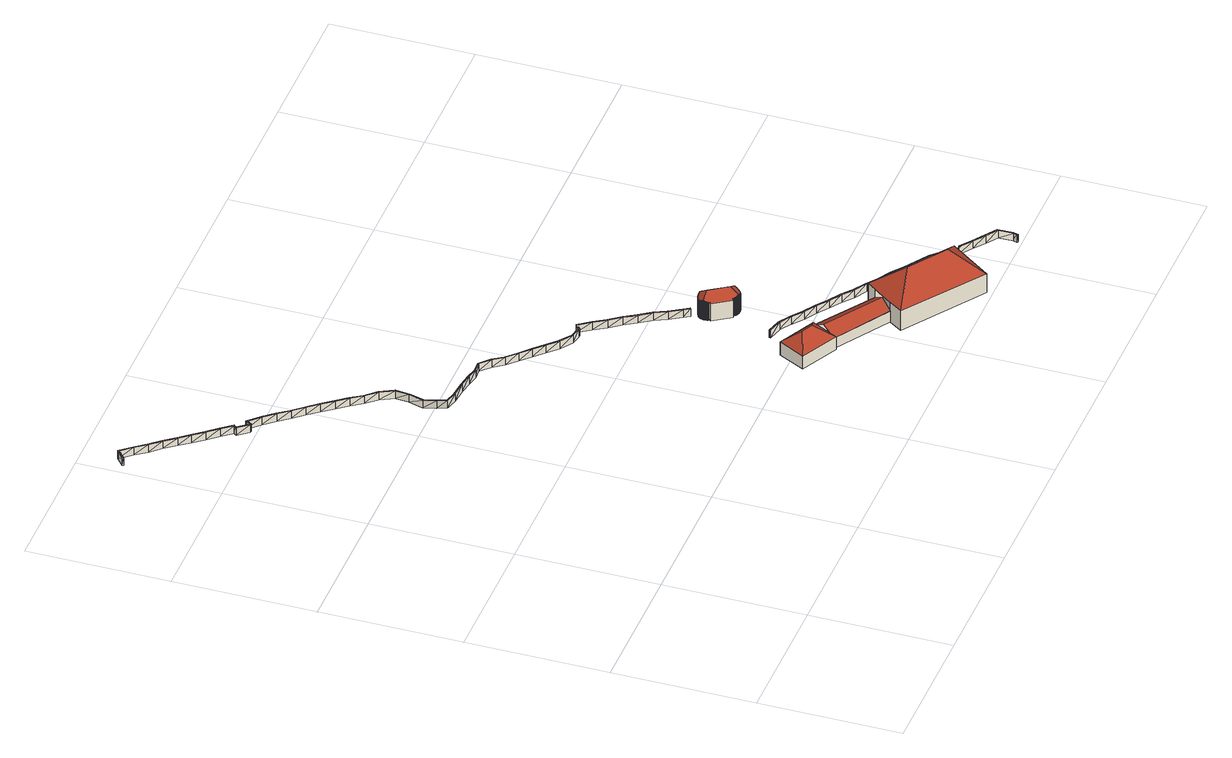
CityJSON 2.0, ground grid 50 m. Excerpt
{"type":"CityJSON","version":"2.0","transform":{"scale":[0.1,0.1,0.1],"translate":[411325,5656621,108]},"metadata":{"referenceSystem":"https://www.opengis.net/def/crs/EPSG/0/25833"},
"CityObjects":{
"building1":{"type":"Building","attributes":{"Art":1000,"BodenHoehe":0,"gemHoehe":0,"BauwerkHoehe":3,"Erfassungsdatum_Objekt":"2021-12-02","Gemeindeschluessel":"14612000","Geometrietyp2DReferenz":"3000","measuredHeight":3,"function":"51009_1700"},"geometry":[{"type":"MultiSurface","lod":"2","boundaries":[[[0,1,2]],[[3,1,0]],[[4,5,6]],[[7,5,4]],[[8,7,4]],[[9,7,8]],[[10,9,8]],[[11,9,10]],[[12,11,10]],[[13,11,12]],[[14,13,12]],[[15,13,14]],[[16,15,14]],[[17,15,16]],[[18,17,16]],[[19,17,18]],[[20,19,18]],[[21,19,20]],[[22,23,24]],[[25,23,22]],[[26,27,28]],[[29,27,26]],[[30,29,31]],[[32,29,30]],[[33,34,35]],[[36,34,33]],[[37,36,33]],[[38,36,37]],[[39,38,37]],[[40,38,39]],[[41,40,39]],[[42,40,41]],[[43,42,41]],[[44,42,43]],[[45,44,43]],[[46,44,45]],[[47,46,45]],[[48,46,47]],[[49,48,47]],[[50,48,49]],[[51,50,49]],[[52,50,51]],[[53,52,51]],[[54,52,53]],[[55,56,57]],[[58,56,55]],[[59,58,55]],[[60,58,59]],[[61,60,59]],[[62,60,61]],[[63,62,61]],[[64,62,63]],[[65,66,63]],[[67,66,65]],[[68,67,65]],[[69,67,68]],[[70,69,68]],[[71,69,70]],[[72,71,70]],[[73,71,72]],[[74,73,72]],[[75,73,74]],[[76,77,78]],[[79,77,76]],[[80,79,76]],[[81,79,80]],[[82,81,80]],[[83,81,82]],[[84,83,82]],[[85,83,84]],[[86,85,84]],[[87,85,86]],[[88,87,86]],[[89,87,88]],[[90,89,88]],[[91,89,90]],[[92,91,90]],[[93,91,92]],[[94,95,96]],[[97,95,94]],[[98,99,100]],[[101,99,98]],[[102,101,98]],[[103,101,102]],[[104,103,102]],[[105,103,104]],[[106,105,104]],[[107,105,106]],[[108,107,106]],[[109,107,108]],[[110,109,108]],[[111,109,110]],[[112,111,110]],[[113,111,112]],[[114,113,112]],[[115,113,114]],[[36,116,117]],[[38,40,118]],[[38,118,116]],[[40,42,119]],[[40,119,118]],[[42,44,120]],[[42,120,119]],[[44,46,121]],[[44,121,120]],[[46,48,122]],[[46,122,121]],[[48,50,123]],[[36,38,116]],[[124,125,0]],[[124,0,2]],[[126,127,4]],[[126,4,6]],[[127,128,8]],[[127,8,4]],[[128,129,10]],[[128,10,8]],[[129,130,12]],[[129,12,10]],[[130,131,14]],[[130,14,12]],[[131,132,16]],[[131,16,14]],[[132,133,18]],[[132,18,16]],[[133,134,20]],[[133,20,18]],[[135,136,22]],[[135,22,24]],[[137,138,26]],[[137,26,28]],[[139,140,30]],[[139,30,31]],[[141,142,33]],[[141,33,35]],[[142,143,37]],[[142,37,33]],[[143,144,39]],[[143,39,37]],[[144,145,41]],[[144,41,39]],[[145,146,43]],[[145,43,41]],[[146,147,45]],[[146,45,43]],[[147,148,47]],[[147,47,45]],[[148,149,49]],[[148,49,47]],[[149,150,51]],[[149,51,49]],[[150,151,53]],[[150,53,51]],[[152,153,55]],[[152,55,57]],[[153,154,59]],[[153,59,55]],[[154,155,61]],[[154,61,59]],[[155,156,63]],[[155,63,61]],[[156,157,65]],[[156,65,63]],[[157,158,68]],[[157,68,65]],[[158,159,70]],[[158,70,68]],[[159,160,72]],[[159,72,70]],[[160,161,74]],[[160,74,72]],[[162,163,76]],[[162,76,78]],[[163,164,80]],[[163,80,76]],[[164,165,82]],[[164,82,80]],[[165,166,84]],[[165,84,82]],[[166,167,86]],[[166,86,84]],[[167,168,88]],[[167,88,86]],[[168,169,90]],[[168,90,88]],[[169,170,92]],[[169,92,90]],[[171,172,94]],[[171,94,96]],[[173,174,98]],[[173,98,100]],[[174,175,102]],[[174,102,98]],[[175,176,104]],[[175,104,102]],[[176,177,106]],[[176,106,104]],[[177,178,108]],[[177,108,106]],[[178,179,110]],[[178,110,108]],[[179,180,112]],[[179,112,110]],[[180,181,114]],[[180,114,112]],[[1,3,182]],[[1,182,183]],[[5,7,184]],[[5,184,185]],[[7,9,186]],[[7,186,184]],[[9,11,187]],[[9,187,186]],[[11,13,188]],[[11,188,187]],[[13,15,189]],[[13,189,188]],[[15,17,190]],[[15,190,189]],[[17,19,191]],[[17,191,190]],[[19,21,192]],[[19,192,191]],[[23,25,193]],[[23,193,194]],[[27,29,195]],[[27,195,196]],[[29,32,197]],[[197,195,29]],[[34,36,117]],[[34,117,198]],[[48,123,122]],[[50,52,199]],[[50,199,123]],[[52,54,200]],[[52,200,199]],[[56,58,201]],[[56,201,202]],[[58,60,203]],[[58,203,201]],[[60,62,204]],[[60,204,203]],[[62,64,205]],[[62,205,204]],[[66,67,206]],[[66,206,207]],[[67,69,208]],[[67,208,206]],[[69,71,209]],[[69,209,208]],[[71,73,210]],[[71,210,209]],[[73,75,211]],[[73,211,210]],[[77,79,212]],[[77,212,213]],[[79,81,214]],[[79,214,212]],[[81,83,215]],[[81,215,214]],[[83,85,216]],[[83,216,215]],[[85,87,217]],[[85,217,216]],[[87,89,218]],[[87,218,217]],[[89,91,219]],[[89,219,218]],[[91,93,220]],[[91,220,219]],[[95,97,221]],[[95,221,222]],[[99,101,223]],[[99,223,224]],[[101,103,225]],[[101,225,223]],[[103,105,226]],[[103,226,225]],[[105,107,227]],[[105,227,226]],[[107,109,228]],[[107,228,227]],[[109,111,229]],[[109,229,228]],[[111,113,230]],[[111,230,229]],[[113,115,231]],[[113,231,230]],[[183,124,2]],[[183,2,1]],[[181,231,115]],[[181,115,114]],[[124,183,125]],[[125,183,182]],[[126,185,127]],[[127,185,184]],[[127,184,128]],[[128,184,186]],[[128,186,129]],[[129,186,187]],[[129,187,130]],[[130,187,188]],[[130,188,131]],[[131,188,189]],[[131,189,132]],[[132,189,190]],[[132,190,133]],[[133,190,191]],[[133,191,134]],[[134,191,192]],[[135,194,136]],[[136,194,193]],[[137,196,138]],[[138,196,195]],[[139,195,140]],[[140,195,197]],[[141,198,142]],[[142,198,117]],[[142,117,143]],[[143,117,116]],[[143,116,144]],[[144,116,118]],[[144,118,145]],[[145,118,119]],[[145,119,146]],[[146,119,120]],[[146,120,147]],[[147,120,121]],[[147,121,148]],[[148,121,122]],[[148,122,149]],[[149,122,123]],[[149,123,150]],[[150,123,199]],[[150,199,151]],[[151,199,200]],[[152,202,153]],[[153,202,201]],[[153,201,154]],[[154,201,203]],[[154,203,155]],[[155,203,204]],[[155,204,156]],[[156,204,205]],[[156,207,157]],[[157,207,206]],[[157,206,158]],[[158,206,208]],[[158,208,159]],[[159,208,209]],[[159,209,160]],[[160,209,210]],[[160,210,161]],[[161,210,211]],[[162,213,163]],[[163,213,212]],[[163,212,164]],[[164,212,214]],[[164,214,165]],[[165,214,215]],[[165,215,166]],[[166,215,216]],[[166,216,167]],[[167,216,217]],[[167,217,168]],[[168,217,218]],[[168,218,169]],[[169,218,219]],[[169,219,170]],[[170,219,220]],[[171,222,172]],[[172,222,221]],[[173,224,174]],[[174,224,223]],[[174,223,175]],[[175,223,225]],[[175,225,176]],[[176,225,226]],[[176,226,177]],[[177,226,227]],[[177,227,178]],[[178,227,228]],[[178,228,179]],[[179,228,229]],[[179,229,180]],[[180,229,230]],[[180,230,181]],[[181,230,231]]],"semantics":{"surfaces":[{"type":"RoofSurface"},{"type":"WallSurface"},{"type":"GroundSurface"}],"values":[0,0,0,0,0,0,0,0,0,0,0,0,0,0,0,0,0,0,0,0,0,0,0,0,0,0,0,0,0,0,0,0,0,0,0,0,0,0,0,0,0,0,0,0,0,0,0,0,0,0,0,0,0,0,0,0,0,0,0,0,0,0,0,0,0,0,0,0,0,0,0,0,0,0,0,0,0,0,0,0,0,0,0,0,0,0,0,0,0,0,0,0,0,0,0,0,1,1,1,1,1,1,1,1,1,1,1,1,1,1,1,1,1,1,1,1,1,1,1,1,1,1,1,1,1,1,1,1,1,1,1,1,1,1,1,1,1,1,1,1,1,1,1,1,1,1,1,1,1,1,1,1,1,1,1,1,1,1,1,1,1,1,1,1,1,1,1,1,1,1,1,1,1,1,1,1,1,1,1,1,1,1,1,1,1,1,1,1,1,1,1,1,1,1,1,1,1,1,1,1,1,1,1,1,1,1,1,1,1,1,1,1,1,1,1,1,1,1,1,1,1,1,1,1,1,1,1,1,1,1,1,1,1,1,1,1,1,1,1,1,1,1,1,1,1,1,1,1,1,1,1,1,1,1,1,1,1,1,1,1,1,1,1,1,1,1,1,1,1,1,1,1,1,1,1,1,1,1,1,1,1,1,1,1,1,1,1,1,1,1,1,1,2,2,2,2,2,2,2,2,2,2,2,2,2,2,2,2,2,2,2,2,2,2,2,2,2,2,2,2,2,2,2,2,2,2,2,2,2,2,2,2,2,2,2,2,2,2,2,2,2,2,2,2,2,2,2,2,2,2,2,2,2,2,2,2,2,2,2,2,2,2,2,2,2,2,2,2,2,2,2,2,2,2,2,2,2,2,2,2,2,2,2,2,2,2,2,2]}}]},
"building2":{"type":"Building","attributes":{"Gemeindeschluessel":14612000,"Geometrietyp2DReferenz":"3000","function":"31001_9998","roofType":"9999"},"children":["building2-1","building2-2","building2-3","building2-4"]},
"building2-1":{"type":"BuildingPart","attributes":{"Dachtyp_tdc":"tdcHipRoof","Dachneigung":39.04,"QualitaetDacherkennung":82,"Geometrietyp2DReferenz":"3000","measuredHeight":9.52,"roofType":"3200"},"parents":["building2"],"geometry":[{"type":"MultiSurface","lod":"2","boundaries":[[[232,233,234,235]],[[233,236,237,234]],[[236,238,239,237]],[[236,233,240]],[[232,241,242,238,243]],[[233,232,243,240]],[[238,236,240,243]],[[235,234,237,239,244,245]]],"semantics":{"surfaces":[{"type":"WallSurface"},{"type":"RoofSurface"},{"type":"GroundSurface"}],"values":[0,0,0,1,1,1,1,2]}}]},
"building2-2":{"type":"BuildingPart","attributes":{"Dachtyp_tdc":"tdcGableRoof","Dachneigung":11.88,"QualitaetDacherkennung":10,"Geometrietyp2DReferenz":"3000","measuredHeight":7.6,"roofType":"3100"},"parents":["building2"],"geometry":[{"type":"MultiSurface","lod":"2","boundaries":[[[246,247,248,249]],[[247,250,251,248]],[[250,252,253,251]],[[250,247,254]],[[247,246,255,254]],[[252,250,254,255]],[[249,248,251,253]]],"semantics":{"surfaces":[{"type":"WallSurface"},{"type":"RoofSurface"},{"type":"GroundSurface"}],"values":[0,0,0,0,1,1,2]}}]},
"building2-3":{"type":"BuildingPart","attributes":{"Dachtyp_tdc":"tdcHipRoof","Dachneigung":41.59,"QualitaetDacherkennung":61,"Geometrietyp2DReferenz":"3000","measuredHeight":15.75,"roofType":"3200"},"parents":["building2"],"geometry":[{"type":"MultiSurface","lod":"2","boundaries":[[[256,257,258,259,260,261,249,253]],[[262,263,257,256]],[[263,264,258,257]],[[264,265,266,267,259,258]],[[268,269,261,260,270,271]],[[269,272,246,249,261]],[[273,262,256,253,252]],[[263,262,274]],[[269,268,265,264,275]],[[262,273,272,269,275,274]],[[264,263,274,275]]],"semantics":{"surfaces":[{"type":"GroundSurface"},{"type":"WallSurface"},{"type":"RoofSurface"}],"values":[0,1,1,1,1,1,1,2,2,2,2]}}]},
"building2-4":{"type":"BuildingPart","attributes":{"Dachtyp_tdc":"tdcGableRoof","Dachneigung":31.08,"QualitaetDacherkennung":88,"Geometrietyp2DReferenz":"3000","measuredHeight":7.04,"roofType":"3100"},"parents":["building2"],"geometry":[{"type":"MultiSurface","lod":"2","boundaries":[[[276,270,260,244]],[[267,277,245,259]],[[266,278,279,241,277]],[[271,280,242,279,278]],[[276,280,271,270]],[[267,266,277]],[[245,244,260,259]]],"semantics":{"surfaces":[{"type":"WallSurface"},{"type":"RoofSurface"},{"type":"GroundSurface"}],"values":[0,0,1,1,0,0,2]}}]},
"building3":{"type":"Building","attributes":{"name":"Basteischlösschen","Dachtyp_tdc":"tdcFreeFormRoof","Gemeindeschluessel":14612000,"Dachneigung":35.42,"QualitaetDacherkennung":52,"Geometrietyp2DReferenz":"3000","measuredHeight":9.63,"function":"31001_9998","roofType":"5000"},"geometry":[{"type":"Solid","lod":"2","boundaries":[[[[281,282,283,284]],[[282,285,286,283]],[[285,287,288,286]],[[287,289,290,288]],[[289,291,292,290]],[[291,293,294,292]],[[293,295,296,294]],[[295,297,298,296]],[[297,299,300,298]],[[299,301,302,300]],[[301,303,304,302]],[[303,305,306,304]],[[305,307,308,306]],[[307,309,310,308]],[[309,311,312,310]],[[311,313,314,312]],[[313,315,316,314]],[[315,317,318,316]],[[317,319,320,318]],[[319,321,322,320]],[[321,323,324,322]],[[323,325,326,324]],[[325,327,328,326]],[[327,329,330,328]],[[329,331,332,330]],[[331,333,334,332]],[[333,335,336,334]],[[335,337,338,336]],[[337,339,340,338]],[[339,341,342,340]],[[341,343,344,342]],[[343,345,346,344]],[[345,347,348,346]],[[347,349,350,348]],[[349,351,352,350]],[[351,353,354,352]],[[353,355,356,354]],[[355,357,358,356]],[[357,359,360,358]],[[359,361,362,360]],[[361,363,364,362]],[[363,365,366,364]],[[365,367,368,366]],[[367,369,370,368]],[[369,371,372,370]],[[371,373,374,372]],[[375,376,377,378,379,380,381,382,383,384,385,386,387,388,389,390,391,392,393,394,395,284,283,286,288,290,292,294,296,298,300,302,304,306,308,310,312,314,316,318,320,322,324,326,328,330,332,334,336,338,340,342,344,346,348,350,352,354,356,358,360,362,364,366,368,370,372,374,396,397,398,399,400,401,402,403,404,405,406,407,408,409,410,411,412,413,414,415,416,417,418,419,420,421,422]],[[423,424,376,375]],[[424,425,377,376]],[[425,426,378,377]],[[426,427,379,378]],[[427,428,380,379]],[[428,429,381,380]],[[429,430,382,381]],[[430,431,383,382]],[[431,432,384,383]],[[432,433,385,384]],[[433,434,386,385]],[[434,435,387,386]],[[435,436,388,387]],[[436,437,389,388]],[[437,438,390,389]],[[438,439,391,390]],[[439,440,392,391]],[[440,441,393,392]],[[441,442,394,393]],[[442,443,395,394]],[[443,281,284,395]],[[373,444,396,374]],[[444,445,397,396]],[[445,446,398,397]],[[446,447,399,398]],[[447,448,400,399]],[[448,449,401,400]],[[449,450,402,401]],[[450,451,403,402]],[[451,452,404,403]],[[452,453,405,404]],[[453,454,406,405]],[[454,455,407,406]],[[455,456,408,407]],[[456,457,409,408]],[[457,458,410,409]],[[458,459,411,410]],[[459,460,412,411]],[[460,461,413,412]],[[461,462,414,413]],[[462,463,415,414]],[[463,464,416,415]],[[464,465,417,416]],[[465,466,418,417]],[[466,467,419,418]],[[467,468,420,419]],[[468,469,421,420]],[[469,470,422,421]],[[470,423,375,422]],[[471,462,461,460,459,458,457,456,455,454,453,452,451,450,449,448,447,446,445,444,373,371,369,367,365,363,472]],[[439,438,473,474,475,313,311,309,307,305,303,301,299,297,295,293,291,289,287,285,282,281,443,442,441,440]],[[355,353,351,349,347,345,343,341,339,337,335,333,331,329,327,325,323,321,319,317,315,475,474,472,363,361,359,357]],[[474,473,437,436,435,434,433,432,431,430,429,428,427,426,425,424,423,470,469,468,467,466,465,464,463,471,472]],[[463,462,471]],[[438,437,473]],[[315,313,475]]]],"semantics":{"surfaces":[{"type":"WallSurface"},{"type":"GroundSurface"},{"type":"RoofSurface"}],"values":[[0,0,0,0,0,0,0,0,0,0,0,0,0,0,0,0,0,0,0,0,0,0,0,0,0,0,0,0,0,0,0,0,0,0,0,0,0,0,0,0,0,0,0,0,0,0,1,0,0,0,0,0,0,0,0,0,0,0,0,0,0,0,0,0,0,0,0,0,0,0,0,0,0,0,0,0,0,0,0,0,0,0,0,0,0,0,0,0,0,0,0,0,0,0,0,0,2,2,2,2,0,0,0]]}}]},
"building4":{"type":"Building","attributes":{"Erfassungsdatum_Objekt":"2021-12-02","Art":1000,"BodenHoehe":0,"gemHoehe":0,"BauwerkHoehe":3,"Gemeindeschluessel":"14612000","Geometrietyp2DReferenz":"3000","measuredHeight":3,"function":"51009_1700"},"geometry":[{"type":"MultiSurface","lod":"2","boundaries":[[[476,477,478]],[[479,477,476]],[[480,479,481]],[[482,479,480]],[[483,482,484]],[[485,482,483]],[[486,485,483]],[[487,485,486]],[[488,487,486]],[[489,487,488]],[[490,489,488]],[[491,489,490]],[[492,491,490]],[[493,491,492]],[[494,493,492]],[[495,493,494]],[[496,495,494]],[[497,495,496]],[[498,497,496]],[[499,497,498]],[[500,499,498]],[[501,499,500]],[[502,501,500]],[[503,501,502]],[[504,503,502]],[[505,503,504]],[[506,505,504]],[[507,505,506]],[[508,507,506]],[[509,507,508]],[[510,511,512]],[[513,511,510]],[[514,515,510]],[[516,515,514]],[[517,516,514]],[[518,516,517]],[[519,518,517]],[[520,518,519]],[[521,520,519]],[[522,520,521]],[[523,522,524]],[[525,522,523]],[[526,527,476]],[[526,476,478]],[[528,529,480]],[[528,480,481]],[[530,531,483]],[[530,483,484]],[[531,532,486]],[[531,486,483]],[[532,533,488]],[[532,488,486]],[[533,534,490]],[[533,490,488]],[[534,535,492]],[[534,492,490]],[[535,536,494]],[[535,494,492]],[[536,537,496]],[[536,496,494]],[[537,538,498]],[[537,498,496]],[[538,539,500]],[[538,500,498]],[[539,540,502]],[[539,502,500]],[[540,541,504]],[[540,504,502]],[[541,542,506]],[[541,506,504]],[[542,543,508]],[[542,508,506]],[[544,545,510]],[[544,510,512]],[[545,546,514]],[[545,514,510]],[[546,547,517]],[[546,517,514]],[[547,548,519]],[[547,519,517]],[[548,549,521]],[[548,521,519]],[[550,551,523]],[[550,523,524]],[[477,479,552]],[[477,552,553]],[[479,482,554]],[[479,554,552]],[[482,485,555]],[[482,555,554]],[[485,487,556]],[[485,556,555]],[[487,489,557]],[[487,557,556]],[[489,491,558]],[[489,558,557]],[[491,493,559]],[[491,559,558]],[[493,495,560]],[[493,560,559]],[[495,497,561]],[[495,561,560]],[[497,499,562]],[[497,562,561]],[[499,501,563]],[[499,563,562]],[[501,503,564]],[[501,564,563]],[[503,505,565]],[[503,565,564]],[[505,507,566]],[[505,566,565]],[[507,509,567]],[[507,567,566]],[[511,513,568]],[[511,568,569]],[[515,516,570]],[[515,570,571]],[[516,518,572]],[[516,572,570]],[[518,520,573]],[[518,573,572]],[[520,522,574]],[[522,525,575]],[[522,575,574]],[[553,526,478]],[[553,478,477]],[[551,575,525]],[[551,525,523]],[[520,574,573]],[[541,565,542]],[[542,565,566]],[[542,566,543]],[[543,566,567]],[[544,569,545]],[[545,569,568]],[[545,571,546]],[[546,571,570]],[[546,570,547]],[[547,570,572]],[[547,572,548]],[[548,572,573]],[[548,573,549]],[[549,573,574]],[[550,574,551]],[[551,574,575]],[[526,553,527]],[[527,553,552]],[[528,552,529]],[[529,552,554]],[[530,554,531]],[[531,554,555]],[[531,555,532]],[[532,555,556]],[[532,556,533]],[[533,556,557]],[[533,557,534]],[[534,557,558]],[[534,558,535]],[[535,558,559]],[[535,559,536]],[[536,559,560]],[[536,560,537]],[[537,560,561]],[[537,561,538]],[[538,561,562]],[[538,562,539]],[[539,562,563]],[[539,563,540]],[[540,563,564]],[[540,564,541]],[[541,564,565]]],"semantics":{"surfaces":[{"type":"RoofSurface"},{"type":"WallSurface"},{"type":"GroundSurface"}],"values":[0,0,0,0,0,0,0,0,0,0,0,0,0,0,0,0,0,0,0,0,0,0,0,0,0,0,0,0,0,0,0,0,0,0,0,0,0,0,0,0,0,0,1,1,1,1,1,1,1,1,1,1,1,1,1,1,1,1,1,1,1,1,1,1,1,1,1,1,1,1,1,1,1,1,1,1,1,1,1,1,1,1,1,1,1,1,1,1,1,1,1,1,1,1,1,1,1,1,1,1,1,1,1,1,1,1,1,1,1,1,1,1,1,1,1,1,1,1,1,1,1,1,1,1,1,1,1,1,1,1,2,2,2,2,2,2,2,2,2,2,2,2,2,2,2,2,2,2,2,2,2,2,2,2,2,2,2,2,2,2,2,2,2,2,2,2,2,2,2,2,2,2]}}]}
},
"vertices":[
[61,2371,42],[5,2341,60],[7,2337,60],[58,2376,42],[86,2331,47],[58,2376,44],[54,2372,44],[90,2334,47],[117,2292,46],[121,2295,46],[148,2253,48],[152,2256,48],[179,2213,48],[183,2216,48],[208,2176,48],[212,2179,48],[239,2137,48],[243,2140,48],[270,2098,49],[274,2101,49],[300,2059,50],[304,2062,50],[279,2048,60],[304,2062,48],[301,2066,48],[282,2044,60],[308,2009,60],[283,2051,59],[279,2048,59],[312,2012,60],[347,2033,43],[315,2008,60],[344,2037,43],[373,1992,49],[344,2037,44],[340,2034,44],[377,1995,49],[404,1953,51],[408,1956,51],[435,1914,49],[439,1917,49],[466,1875,51],[470,1878,51],[497,1836,52],[501,1839,52],[528,1796,51],[532,1799,51],[559,1757,51],[563,1760,51],[590,1718,48],[594,1721,48],[621,1679,51],[625,1682,51],[657,1633,42],[661,1636,42],[650,1586,44],[661,1637,42],[656,1637,42],[655,1586,44],[644,1537,37],[649,1536,37],[639,1487,51],[644,1486,51],[634,1447,65],[639,1446,65],[686,1440,56],[635,1452,65],[687,1445,56],[736,1434,61],[736,1439,61],[785,1427,58],[786,1432,58],[835,1421,51],[836,1426,51],[856,1418,64],[857,1423,64],[891,1386,62],[856,1423,64],[853,1420,64],[895,1390,62],[929,1353,53],[932,1357,53],[966,1320,51],[969,1323,51],[1004,1287,49],[1007,1290,49],[1041,1254,47],[1044,1257,47],[1079,1220,45],[1082,1224,45],[1116,1187,50],[1119,1191,50],[1132,1173,65],[1136,1177,65],[1169,1189,50],[1138,1176,65],[1140,1172,65],[1166,1194,50],[1189,1146,61],[1166,1194,58],[1162,1191,58],[1193,1148,61],[1214,1103,62],[1219,1105,62],[1240,1060,67],[1244,1062,67],[1265,1017,66],[1270,1020,66],[1291,974,70],[1295,977,70],[1316,931,66],[1321,934,66],[1342,888,66],[1346,891,66],[1354,867,67],[1359,870,67],[408,1956,21],[377,1995,19],[439,1917,19],[470,1878,21],[501,1839,22],[532,1799,21],[563,1760,21],[594,1721,18],[7,2337,30],[61,2371,12],[54,2372,14],[86,2331,17],[117,2292,16],[148,2253,18],[179,2213,18],[208,2176,18],[239,2137,18],[270,2098,19],[300,2059,20],[301,2066,18],[279,2048,30],[279,2048,29],[308,2009,30],[315,2008,30],[347,2033,13],[340,2034,14],[373,1992,19],[404,1953,21],[435,1914,19],[466,1875,21],[497,1836,22],[528,1796,21],[559,1757,21],[590,1718,18],[621,1679,21],[657,1633,12],[656,1637,12],[650,1586,14],[644,1537,7],[639,1487,21],[634,1447,35],[686,1440,26],[736,1434,31],[785,1427,28],[835,1421,21],[856,1418,34],[853,1420,34],[891,1386,32],[929,1353,23],[966,1320,21],[1004,1287,19],[1041,1254,17],[1079,1220,15],[1116,1187,20],[1132,1173,35],[1140,1172,35],[1169,1189,20],[1162,1191,28],[1189,1146,31],[1214,1103,32],[1240,1060,37],[1265,1017,36],[1291,974,40],[1316,931,36],[1342,888,36],[1354,867,37],[58,2376,12],[5,2341,30],[90,2334,17],[58,2376,14],[121,2295,16],[152,2256,18],[183,2216,18],[212,2179,18],[243,2140,18],[274,2101,19],[304,2062,20],[282,2044,30],[304,2062,18],[312,2012,30],[283,2051,29],[344,2037,13],[344,2037,14],[625,1682,21],[661,1636,12],[655,1586,14],[661,1637,12],[649,1536,7],[644,1486,21],[639,1446,35],[687,1445,26],[635,1452,35],[736,1439,31],[786,1432,28],[836,1426,21],[857,1423,34],[895,1390,32],[856,1423,34],[932,1357,23],[969,1323,21],[1007,1290,19],[1044,1257,17],[1082,1224,15],[1119,1191,20],[1136,1177,35],[1166,1194,20],[1138,1176,35],[1193,1148,31],[1166,1194,28],[1219,1105,32],[1244,1062,37],[1270,1020,36],[1295,977,40],[1321,934,36],[1346,891,36],[1359,870,37],
[1337,365,89],[1203,432,89],[1203,432,39],[1337,365,39],[1251,526,91],[1251,526,39],[1384,459,91],[1384,459,39],[1274,459,134],[1348,387,90],[1377,444,91],[1313,439,134],[1383,458,39],[1340,372,39],
[1674,299,93],[1681,308,93],[1681,308,39],[1674,299,39],[1823,209,95],[1823,209,39],[1817,200,95],[1817,200,39],[1766,249,115],[1760,240,115],
[1887,152,39],[1785,6,39],[1503,201,39],[1535,248,39],[1585,319,39],[1604,347,39],[1887,152,120],[1785,6,115],[1503,201,116],[1535,248,117],[1535,248,83],[1535,248,80],[1585,319,119],[1604,347,120],[1585,319,80],[1585,319,84],[1674,299,120],[1817,200,120],[1765,131,197],[1630,224,197],
[1383,458,80],[1340,372,80],[1560,284,110],[1362,416,110],[1383,458,82],
[1474,746,90],[1472,744,90],[1472,744,21],[1474,746,21],[1471,742,89],[1471,742,21],[1469,741,89],[1469,741,21],[1468,739,89],[1468,739,21],[1465,737,88],[1465,737,21],[1463,736,89],[1463,736,21],[1461,735,89],[1461,735,21],[1459,734,89],[1459,734,21],[1457,733,90],[1457,733,21],[1454,733,91],[1454,733,21],[1452,732,91],[1452,732,21],[1450,732,92],[1450,732,21],[1448,732,94],[1448,732,21],[1445,732,95],[1445,732,21],[1443,732,96],[1443,732,21],[1441,732,98],[1441,732,21],[1438,733,99],[1438,733,21],[1436,733,98],[1436,733,21],[1434,734,97],[1434,734,21],[1432,735,96],[1432,735,21],[1430,736,95],[1430,736,21],[1428,738,95],[1428,738,21],[1426,739,94],[1426,739,21],[1425,740,94],[1425,740,21],[1423,742,93],[1423,742,21],[1421,744,93],[1421,744,21],[1420,746,93],[1420,746,21],[1415,743,89],[1415,743,21],[1372,806,89],[1372,806,21],[1374,807,91],[1374,807,21],[1376,808,92],[1376,808,21],[1375,811,92],[1375,811,21],[1374,813,93],[1374,813,21],[1373,815,93],[1373,815,21],[1372,817,93],[1372,817,21],[1372,819,94],[1372,819,21],[1371,822,95],[1371,822,21],[1371,824,96],[1371,824,21],[1371,826,96],[1371,826,21],[1371,829,98],[1371,829,21],[1371,831,98],[1371,831,21],[1372,833,97],[1372,833,21],[1373,836,95],[1373,836,21],[1373,838,94],[1373,838,21],[1374,840,93],[1374,840,21],[1375,842,92],[1375,842,21],[1428,848,21],[1430,845,21],[1434,848,21],[1477,785,21],[1474,783,21],[1475,780,21],[1476,778,21],[1477,776,21],[1478,774,21],[1479,772,21],[1479,770,21],[1479,767,21],[1480,765,21],[1480,763,21],[1479,761,21],[1479,758,21],[1478,756,21],[1478,754,21],[1477,752,21],[1476,750,21],[1475,748,21],[1377,844,21],[1378,846,21],[1380,848,21],[1381,849,21],[1383,851,21],[1384,852,21],[1386,853,21],[1388,854,21],[1390,855,21],[1392,856,21],[1394,857,21],[1396,857,21],[1398,858,21],[1400,858,21],[1402,858,21],[1404,858,21],[1406,858,21],[1409,857,21],[1411,857,21],[1413,857,21],[1415,856,21],[1417,856,21],[1420,854,21],[1422,853,21],[1424,852,21],[1425,850,21],[1427,849,21],[1428,848,92],[1430,845,92],[1434,848,88],[1477,785,88],[1474,783,91],[1475,780,91],[1476,778,91],[1477,776,91],[1478,774,92],[1479,772,93],[1479,770,93],[1479,767,94],[1480,765,95],[1480,763,96],[1479,761,97],[1479,758,97],[1478,756,95],[1478,754,94],[1477,752,93],[1476,750,92],[1475,748,91],[1377,844,91],[1378,846,90],[1380,848,89],[1381,849,89],[1383,851,89],[1384,852,89],[1386,853,88],[1388,854,89],[1390,855,89],[1392,856,89],[1394,857,90],[1396,857,90],[1398,858,91],[1400,858,92],[1402,858,93],[1404,858,94],[1406,858,95],[1409,857,97],[1411,857,98],[1413,857,98],[1415,856,97],[1417,856,96],[1420,854,95],[1422,853,94],[1424,852,93],[1425,850,93],[1427,849,92],[1412,857,99],[1404,828,117],[1479,760,98],[1448,764,117],[1439,733,99],
[1371,570,73],[1326,589,71],[1325,584,71],[1372,575,73],[1420,546,68],[1370,571,73],[1422,550,68],[1460,517,66],[1419,546,68],[1463,521,66],[1501,489,68],[1504,493,68],[1542,460,67],[1545,464,67],[1583,431,69],[1586,436,69],[1624,403,65],[1627,407,65],[1665,374,68],[1668,378,68],[1706,346,65],[1709,350,65],[1747,317,70],[1750,321,70],[1788,288,69],[1791,292,69],[1829,260,69],[1832,264,69],[1870,231,71],[1873,235,71],[1911,202,63],[1914,207,63],[1963,167,40],[1966,171,40],[1947,155,72],[1966,170,41],[1962,174,41],[1951,152,72],[1990,124,72],[1950,159,72],[1993,128,72],[2031,95,72],[2034,99,72],[2072,66,72],[2075,71,72],[2124,29,32],[2127,34,32],[2106,12,43],[2123,36,32],[2110,10,43],[1325,584,41],[1371,570,43],[1370,571,43],[1420,546,38],[1419,546,38],[1460,517,36],[1501,489,38],[1542,460,37],[1583,431,39],[1624,403,35],[1665,374,38],[1706,346,35],[1747,317,40],[1788,288,39],[1829,260,39],[1870,231,41],[1911,202,33],[1963,167,10],[1962,174,11],[1947,155,42],[1990,124,42],[2031,95,42],[2072,66,42],[2124,29,2],[2123,36,2],[2106,12,13],[1372,575,43],[1326,589,41],[1422,550,38],[1463,521,36],[1504,493,38],[1545,464,37],[1586,436,39],[1627,407,35],[1668,378,38],[1709,350,35],[1750,321,40],[1791,292,39],[1832,264,39],[1873,235,41],[1914,207,33],[1966,171,10],[1951,152,42],[1966,170,11],[1993,128,42],[1950,159,42],[2034,99,42],[2075,71,42],[2127,34,2],[2110,10,13]
]}
